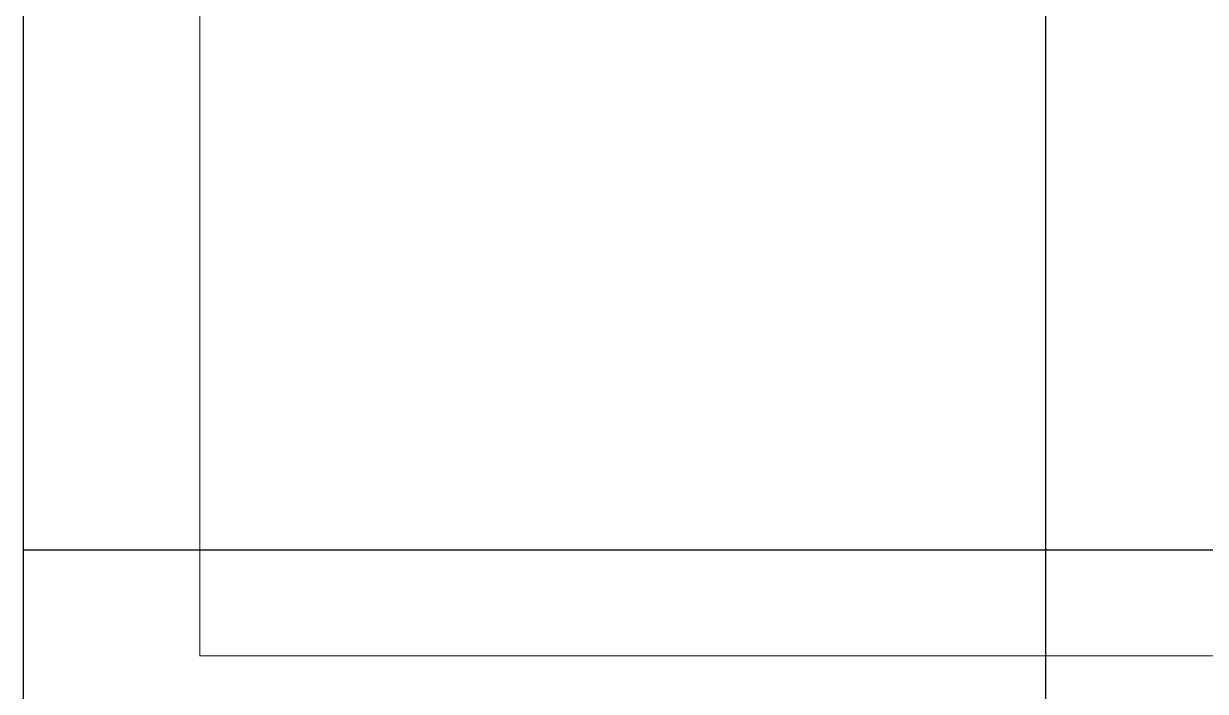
# Model space of a CAD drawing. Header units: inches. Extents: x -246178 to 57169, y -29325 to 19878.
# Drawn here: x 40997.1 to 41462.8, y -10255.8 to -9992.7 of the extents above; entities that cross this region are included whole.
import ezdxf

# ---------------------------------------------------------------- set-up
doc = ezdxf.new("R2010")
doc.units = ezdxf.units.IN
doc.header["$LTSCALE"] = 25
doc.header["$MEASUREMENT"] = 0
doc.linetypes.add('DASHDOT', pattern=[25.4, 12.7, -6.35, 0, -6.35])
doc.layers.get('0').update_dxf_attribs({"color": 8})
doc.layers.add('00-Ground Floor$0$False Ceiling', color=251, linetype='Continuous')
for name, color, linetype, lineweight in [('00-Ground Floor$0$LOADING', 253, 'Continuous', 5), ('00-Ground Floor$0$NEW Wall', 166, 'Continuous', 5), ('00-Ground Floor$0$Walls', 251, 'Continuous', 5), ('E-LITE-CLNG-CNDT', 6, 'DASHDOT', 35)]:
    doc.layers.add(name, color=color, linetype=linetype, lineweight=lineweight)

# ---------------------------------------------------------------- blocks, each defined once
blk = doc.blocks.new('*X73')
at = {"color": 0}
for p, q in [((13, 1), (13, 1)), ((13, 1), (13, 1)), ((13, 1), (13, 1)), ((13, 1), (13, 1)), ((13, 1), (13, 1)), ((13, 1), (13, 1)), ((13, 1), (13, 1)), ((13, 1), (13, 1)), ((13, 1), (13, 1)), ((13, 1), (13, 1)), ((13, 1), (13, 1)), ((13, 1), (13, 1)), ((13, 1), (13, 1)), ((13, 1), (13, 1)), ((13, 1), (13, 1)), ((13, 1), (14, 1)), ((13, 1), (14, 1)), ((13, 1), (14, 1)), ((13, 1), (13, 1)), ((13, 1), (13, 1)), ((13, 1), (13, 1)), ((13, 1), (13, 1)), ((13, 1), (13, 1)), ((13, 1), (13, 1)), ((13, 1), (13, 1)), ((13, 1), (13, 1)), ((13, 1), (13, 1)), ((13, 1), (13, 1)), ((13, 1), (13, 1)), ((13, 1), (13, 1)), ((13, 1), (13, 1)), ((13, 1), (13, 1)), ((13, 1), (13, 1)), ((13, 1), (13, 1)), ((13, 1), (13, 1)), ((13, 1), (13, 1)), ((13, 1), (13, 1)), ((13, 1), (13, 1)), ((13, 1), (13, 1)), ((13, 1), (13, 1)), ((13, 1), (13, 1)), ((13, 1), (13, 1)), ((13, 1), (13, 1)), ((13, 1), (13, 1)), ((13, 1), (13, 1)), ((13, 1), (13, 1)), ((13, 1), (13, 1)), ((13, 1), (13, 1)), ((13, 1), (13, 1)), ((13, 1), (13, 1)), ((13, 1), (13, 1)), ((13, 1), (13, 1)), ((13, 1), (13, 1)), ((13, 1), (13, 1)), ((13, 1), (13, 1)), ((13, 1), (13, 1)), ((13, 1), (13, 1)), ((13, 1), (13, 1)), ((13, 1), (13, 1)), ((13, 1), (13, 1)), ((13, 1), (13, 1)), ((13, 1), (13, 1)), ((13, 1), (13, 1)), ((13, 1), (13, 1)), ((13, 1), (13, 1)), ((13, 1), (13, 1)), ((13, 1), (13, 1)), ((13, 1), (13, 1)), ((13, 1), (13, 1)), ((13, 1), (13, 1)), ((13, 1), (13, 1)), ((13, 1), (13, 1)), ((13, 1), (13, 1)), ((13, 1), (13, 1)), ((13, 1), (13, 1)), ((13, 1), (13, 1)), ((13, 1), (13, 1)), ((13, 1), (13, 1)), ((13, 1), (13, 1)), ((13, 1), (13, 1)), ((13, 1), (13, 1)), ((13, 1), (13, 1)), ((13, 1), (13, 1)), ((13, 1), (13, 1)), ((13, 1), (13, 1)), ((13, 1), (13, 1)), ((13, 1), (13, 1)), ((13, 1), (13, 1)), ((13, 1), (13, 1)), ((13, 1), (13, 1)), ((13, 1), (13, 1)), ((13, 1), (13, 1)), ((13, 1), (13, 1)), ((13, 1), (13, 1)), ((13, 1), (13, 1)), ((13, 1), (13, 1)), ((13, 1), (13, 1)), ((13, 1), (13, 1)), ((13, 1), (13, 1)), ((13, 1), (13, 1)), ((13, 1), (13, 1)), ((13, 1), (13, 1)), ((13, 1), (13, 1)), ((13, 1), (13, 1)), ((13, 1), (13, 1)), ((13, 1), (13, 1)), ((13, 1), (13, 1)), ((13, 1), (13, 1)), ((13, 1), (13, 1)), ((13, 1), (13, 1)), ((13, 1), (13, 1)), ((13, 1), (13, 1)), ((13, 1), (13, 1)), ((13, 1), (13, 1)), ((13, 1), (13, 1)), ((13, 1), (13, 1)), ((13, 1), (13, 1)), ((13, 1), (13, 1)), ((13, 1), (13, 1)), ((13, 1), (13, 1)), ((13, 1), (13, 1)), ((13, 1), (13, 1)), ((13, 1), (13, 1)), ((13, 1), (14, 1)), ((13, 0), (13, 0)), ((13, 0), (13, 0)), ((13, 0), (13, 0)), ((13, 0), (13, 0)), ((13, 0), (13, 0)), ((13, 0), (13, 0)), ((13, 0), (13, 0)), ((13, 0), (13, 0)), ((13, 0), (13, 0)), ((13, 0), (13, 0)), ((13, 0), (13, 0)), ((13, 0), (13, 0)), ((13, 0), (13, 0)), ((13, 0), (13, 0)), ((13, 0), (13, 0)), ((13, 0), (13, 0)), ((13, 0), (13, 0)), ((13, 0), (13, 0)), ((13, 0), (13, 0)), ((13, 0), (13, 0)), ((13, 0), (13, 0)), ((13, 0), (13, 0)), ((13, 0), (13, 0)), ((13, 0), (13, 0)), ((13, 0), (13, 0)), ((13, 0), (13, 0)), ((13, 0), (13, 0)), ((13, 0), (13, 0)), ((13, 0), (13, 0)), ((13, 0), (13, 0)), ((13, 0), (13, 0)), ((13, 0), (13, 0)), ((13, 0), (13, 0)), ((13, 0), (13, 0)), ((13, 0), (13, 0)), ((13, 0), (13, 0)), ((13, 0), (13, 0)), ((13, 0), (13, 0)), ((13, 0), (13, 0)), ((13, 0), (13, 0)), ((13, 0), (13, 0)), ((13, 0), (13, 0)), ((13, 0), (13, 0)), ((13, 0), (13, 0)), ((13, 0), (13, 0)), ((13, 0), (13, 0)), ((13, 0), (13, 0)), ((13, 0), (13, 0)), ((13, 0), (14, 0)), ((13, 0), (14, 0)), ((13, 0), (13, 0)), ((13, 0), (14, 0)), ((14, 1), (14, 1)), ((14, 1), (14, 1)), ((14, 1), (14, 1)), ((14, 1), (14, 1)), ((14, 1), (14, 1)), ((14, 1), (14, 1)), ((14, 1), (14, 1)), ((14, 1), (14, 1)), ((14, 1), (14, 1)), ((14, 1), (14, 1)), ((14, 1), (14, 1)), ((14, 1), (14, 1)), ((14, 1), (14, 1)), ((14, 1), (14, 1)), ((14, 1), (14, 1)), ((14, 1), (14, 1)), ((14, 1), (14, 1)), ((14, 1), (14, 1)), ((14, 1), (14, 1)), ((14, 1), (14, 1)), ((14, 1), (14, 1)), ((14, 1), (14, 1)), ((14, 1), (14, 1)), ((14, 1), (14, 1)), ((14, 1), (14, 1)), ((14, 1), (14, 1)), ((14, 1), (14, 1)), ((14, 1), (14, 1)), ((14, 1), (14, 1)), ((14, 1), (14, 1)), ((14, 1), (14, 1)), ((14, 1), (14, 1)), ((14, 1), (14, 1)), ((14, 1), (14, 1)), ((14, 1), (14, 1)), ((14, 1), (14, 1)), ((14, 1), (14, 1)), ((14, 1), (14, 1)), ((14, 1), (14, 1)), ((14, 1), (14, 1)), ((14, 1), (14, 1)), ((14, 1), (14, 1)), ((14, 1), (14, 1)), ((14, 1), (14, 1)), ((14, 1), (14, 1)), ((14, 1), (14, 1)), ((14, 1), (14, 1)), ((14, 1), (14, 1)), ((14, 1), (14, 1)), ((14, 1), (14, 1)), ((14, 1), (14, 1)), ((14, 1), (14, 1)), ((14, 1), (14, 1)), ((14, 1), (14, 1)), ((14, 1), (14, 1)), ((14, 1), (14, 1)), ((14, 1), (14, 1)), ((14, 1), (14, 1)), ((14, 1), (14, 1)), ((14, 1), (14, 1)), ((14, 1), (14, 1)), ((14, 1), (14, 1)), ((14, 1), (14, 1)), ((14, 1), (14, 1)), ((14, 1), (14, 1)), ((14, 1), (14, 1)), ((14, 1), (14, 1)), ((14, 1), (14, 1)), ((14, 1), (14, 1)), ((14, 1), (14, 1)), ((14, 1), (14, 1)), ((14, 1), (14, 1)), ((14, 1), (14, 1)), ((14, 1), (14, 1)), ((14, 1), (14, 1)), ((14, 1), (14, 1)), ((14, 1), (14, 1)), ((14, 1), (14, 1)), ((14, 1), (14, 1)), ((14, 1), (14, 1)), ((14, 1), (14, 1)), ((14, 1), (14, 1)), ((14, 1), (14, 1)), ((14, 1), (14, 1)), ((14, 1), (14, 1)), ((14, 1), (14, 1)), ((14, 1), (14, 1)), ((14, 1), (14, 1)), ((14, 1), (14, 1)), ((14, 1), (14, 1)), ((14, 1), (14, 1)), ((14, 1), (14, 1)), ((14, 1), (14, 1)), ((14, 1), (14, 1)), ((14, 0), (14, 0)), ((14, 0), (14, 0)), ((14, 0), (14, 0)), ((14, 0), (14, 0)), ((14, 0), (14, 0)), ((14, 0), (14, 0)), ((14, 0), (14, 0)), ((14, 0), (14, 0)), ((14, 0), (14, 0)), ((14, 0), (14, 0)), ((14, 0), (14, 0)), ((14, 0), (14, 0)), ((14, 0), (14, 0)), ((14, 0), (14, 0)), ((14, 0), (14, 0)), ((14, 0), (14, 0)), ((14, 0), (14, 0)), ((14, 0), (14, 0)), ((14, 0), (14, 0)), ((14, 0), (14, 0)), ((14, 0), (14, 0)), ((14, 0), (14, 0)), ((14, 0), (14, 0)), ((14, 0), (14, 0)), ((14, 0), (14, 0)), ((14, 0), (14, 0)), ((14, 0), (14, 0)), ((14, 0), (14, 0)), ((14, 0), (14, 0)), ((14, 0), (14, 0)), ((14, 0), (14, 0)), ((14, 0), (14, 0)), ((14, 0), (14, 0)), ((14, 0), (14, 0)), ((14, 0), (14, 0)), ((14, 0), (14, 0)), ((14, 0), (14, 0)), ((14, 0), (14, 0)), ((14, 0), (14, 0)), ((14, 0), (14, 0)), ((14, 0), (14, 0)), ((14, 0), (14, 0)), ((14, 0), (14, 0)), ((14, 0), (14, 0)), ((14, 0), (14, 0)), ((14, 0), (14, 0)), ((14, 0), (14, 0)), ((14, 0), (14, 0)), ((13, 0), (13, 0)), ((13, 0), (14, 0)), ((13, 0), (13, 0)), ((13, 0), (14, 0)), ((13, 0), (13, 0)), ((13, 0), (14, 0)), ((13, 0), (13, 0)), ((13, 0), (13, 0)), ((13, 0), (13, 0)), ((13, 0), (13, 0)), ((13, 0), (14, 0)), ((13, 0), (13, 0)), ((13, 0), (14, 0)), ((13, 0), (13, 0)), ((13, 0), (14, 0)), ((13, 0), (13, 0)), ((13, 0), (14, 0)), ((13, 0), (13, 0)), ((13, 0), (14, 0)), ((13, 0), (13, 0)), ((13, 0), (14, 0)), ((13, 0), (13, 0)), ((13, 0), (14, 0)), ((13, 0), (13, 0)), ((13, 0), (13, 0)), ((13, 0), (13, 0)), ((13, 0), (14, 0)), ((13, 0), (13, 0)), ((13, 0), (14, 0)), ((13, 0), (13, 0)), ((13, 0), (14, 0)), ((13, 0), (13, 0)), ((13, 0), (14, 0)), ((13, 0), (13, 0)), ((13, 0), (13, 0)), ((13, 0), (13, 0)), ((13, 0), (13, 0)), ((13, 0), (13, 0)), ((13, 0), (13, 0)), ((13, 0), (13, 0)), ((13, 0), (13, 0)), ((13, 0), (13, 0)), ((13, 0), (13, 0)), ((13, 0), (13, 0)), ((13, 0), (13, 0)), ((13, 0), (13, 0)), ((13, 0), (13, 0)), ((13, 0), (13, 0)), ((13, 0), (13, 0)), ((13, 0), (13, 0)), ((13, 0), (13, 0)), ((13, 0), (13, 0)), ((13, 0), (13, 0)), ((13, 0), (13, 0)), ((13, 0), (13, 0)), ((13, 0), (13, 0)), ((13, 0), (13, 0)), ((13, 0), (13, 0)), ((13, 0), (13, 0)), ((13, 0), (13, 0)), ((13, 0), (13, 0)), ((13, 0), (13, 0)), ((13, 0), (13, 0)), ((13, 0), (13, 0)), ((13, -1), (13, -1)), ((13, -1), (13, -1)), ((13, -1), (13, -1)), ((13, -1), (13, -1)), ((13, -1), (13, -1)), ((13, -1), (14, -1)), ((13, -1), (13, -1)), ((14, 0), (14, 0)), ((14, 0), (14, 0)), ((14, 0), (14, 0)), ((14, 0), (14, 0)), ((14, 0), (14, 0)), ((14, 0), (14, 0)), ((14, 0), (14, 0)), ((14, 0), (14, 0)), ((14, 0), (14, 0)), ((14, 0), (14, 0)), ((14, 0), (14, 0)), ((14, 0), (14, 0)), ((14, 0), (14, 0)), ((14, 0), (14, 0)), ((14, 0), (14, 0)), ((13, 0), (14, 0)), ((14, 0), (14, 0)), ((14, 0), (14, 0)), ((14, 0), (14, 0)), ((14, 0), (14, 0)), ((14, 0), (14, 0)), ((14, 0), (14, 0)), ((14, 0), (14, 0)), ((14, 0), (14, 0)), ((14, 0), (14, 0)), ((14, 0), (14, 0)), ((14, 0), (14, 0)), ((14, 0), (14, 0)), ((14, 0), (14, 0)), ((14, 0), (14, 0)), ((14, 0), (14, 0)), ((14, 0), (14, 0)), ((14, 0), (14, 0)), ((14, 0), (14, 0)), ((14, 0), (14, 0)), ((14, 0), (14, 0)), ((14, 0), (14, 0)), ((14, 0), (14, 0)), ((14, 0), (14, 0)), ((14, 0), (14, 0)), ((14, 0), (14, 0)), ((14, 0), (14, 0)), ((14, 0), (14, 0)), ((14, 0), (14, 0)), ((14, 0), (14, 0)), ((14, 0), (14, 0)), ((14, 0), (14, 0)), ((14, 0), (14, 0)), ((14, 0), (14, 0)), ((14, 0), (14, 0)), ((14, -1), (14, -1)), ((14, -1), (14, -1)), ((14, -1), (14, -1)), ((14, -1), (14, -1)), ((14, -1), (14, -1))]:
    blk.add_line(p, q, dxfattribs=at)
blk = doc.blocks.new('*X72')
at = {"color": 0}
for p, q in [((5, 3), (5, 3)), ((5, 3), (5, 3)), ((5, 3), (5, 3)), ((5, 3), (5, 3)), ((5, 3), (5, 3)), ((5, 3), (5, 3)), ((5, 3), (5, 3)), ((5, 3), (5, 3)), ((5, 3), (5, 3)), ((5, 3), (5, 3)), ((5, 3), (5, 3)), ((5, 3), (5, 3)), ((5, 3), (5, 3)), ((5, 3), (5, 3)), ((5, 3), (5, 3)), ((5, 3), (5, 3)), ((5, 3), (5, 3)), ((5, 3), (5, 3)), ((5, 3), (5, 3)), ((5, 3), (5, 3)), ((5, 3), (5, 3)), ((5, 3), (5, 3)), ((5, 3), (5, 3)), ((5, 3), (5, 3)), ((5, 3), (5, 3)), ((5, 3), (5, 3)), ((5, 3), (5, 3)), ((5, 3), (5, 3)), ((5, 3), (5, 3)), ((5, 3), (5, 3)), ((5, 3), (5, 3)), ((5, 3), (5, 3)), ((5, 3), (5, 3)), ((5, 3), (5, 3)), ((5, 3), (5, 3)), ((5, 3), (5, 3)), ((5, 3), (5, 3)), ((5, 3), (5, 3)), ((5, 3), (5, 3)), ((5, 3), (5, 3)), ((5, 3), (5, 3)), ((5, 3), (5, 3)), ((5, 3), (5, 3)), ((5, 3), (5, 3)), ((5, 3), (5, 3)), ((5, 3), (5, 3)), ((5, 3), (5, 3)), ((5, 3), (5, 3)), ((5, 3), (5, 3)), ((5, 3), (5, 3)), ((5, 3), (5, 3)), ((5, 3), (5, 3)), ((5, 3), (5, 3)), ((5, 3), (5, 3)), ((5, 3), (5, 3)), ((5, 3), (5, 3)), ((5, 3), (5, 3)), ((5, 3), (5, 3)), ((5, 3), (5, 3)), ((5, 3), (5, 3)), ((5, 3), (5, 3)), ((5, 3), (5, 3)), ((5, 3), (5, 3)), ((5, 3), (5, 3)), ((5, 3), (5, 3)), ((5, 3), (5, 3)), ((6, 3), (5, 3)), ((5, 3), (5, 3)), ((6, 3), (5, 3)), ((5, 3), (5, 3)), ((6, 3), (5, 3)), ((5, 3), (5, 3)), ((6, 3), (5, 3)), ((5, 3), (5, 3)), ((5, 3), (5, 3)), ((5, 3), (5, 3)), ((5, 3), (5, 3)), ((5, 3), (5, 3)), ((5, 3), (5, 3)), ((5, 3), (5, 3)), ((5, 3), (5, 3)), ((5, 3), (5, 3)), ((5, 3), (5, 3)), ((5, 3), (5, 3)), ((5, 3), (5, 3)), ((5, 3), (5, 3)), ((5, 3), (5, 3)), ((5, 3), (5, 3)), ((5, 3), (5, 3)), ((5, 3), (5, 3)), ((5, 3), (5, 3)), ((5, 3), (5, 3)), ((5, 3), (5, 3)), ((5, 3), (5, 3)), ((5, 3), (5, 3)), ((5, 3), (5, 3)), ((6, 3), (6, 3)), ((6, 3), (6, 3)), ((6, 3), (6, 3)), ((6, 3), (6, 3)), ((6, 3), (6, 3)), ((6, 3), (6, 3)), ((6, 3), (6, 3)), ((6, 3), (6, 3)), ((6, 3), (6, 3)), ((6, 3), (6, 3)), ((6, 3), (6, 3)), ((6, 3), (6, 3)), ((6, 3), (6, 3)), ((6, 3), (6, 3)), ((6, 3), (6, 3)), ((6, 3), (6, 3)), ((6, 3), (6, 3)), ((6, 3), (6, 3)), ((6, 3), (6, 3)), ((6, 3), (6, 3)), ((6, 3), (6, 3)), ((6, 3), (6, 3)), ((6, 3), (6, 3)), ((6, 3), (6, 3)), ((6, 3), (6, 3)), ((6, 3), (6, 3)), ((6, 3), (6, 3)), ((6, 3), (6, 3)), ((6, 3), (6, 3)), ((6, 3), (6, 3)), ((6, 3), (6, 3)), ((6, 3), (6, 3)), ((6, 3), (6, 3)), ((6, 3), (6, 3)), ((6, 3), (6, 3)), ((6, 3), (6, 3)), ((6, 3), (6, 3)), ((6, 3), (6, 3)), ((6, 3), (6, 3)), ((6, 3), (6, 3)), ((6, 3), (6, 3)), ((6, 3), (6, 3)), ((6, 3), (6, 3)), ((6, 3), (6, 3)), ((6, 3), (6, 3)), ((6, 3), (6, 3)), ((6, 3), (6, 3)), ((6, 3), (6, 3)), ((6, 3), (6, 3)), ((6, 3), (6, 3)), ((6, 3), (6, 3)), ((6, 3), (6, 3)), ((6, 3), (6, 3)), ((6, 3), (6, 3)), ((6, 3), (6, 3)), ((6, 3), (6, 3)), ((6, 3), (6, 3)), ((6, 3), (6, 3)), ((6, 3), (6, 3)), ((6, 3), (6, 3)), ((6, 3), (6, 3)), ((6, 3), (6, 3)), ((6, 3), (6, 3)), ((6, 3), (6, 3)), ((6, 3), (6, 3)), ((6, 3), (6, 3)), ((6, 3), (6, 3)), ((6, 3), (6, 3)), ((6, 3), (6, 3)), ((6, 3), (6, 3)), ((6, 3), (6, 3)), ((6, 3), (6, 3)), ((6, 3), (6, 3)), ((6, 3), (6, 3)), ((6, 3), (6, 3)), ((6, 3), (6, 3)), ((6, 3), (6, 3)), ((6, 3), (6, 3)), ((6, 3), (6, 3)), ((6, 3), (6, 3)), ((6, 3), (6, 3)), ((6, 3), (6, 3)), ((6, 3), (6, 3)), ((6, 3), (6, 3)), ((6, 3), (6, 3)), ((6, 3), (6, 3)), ((6, 3), (6, 3)), ((6, 3), (6, 3)), ((6, 3), (6, 3)), ((6, 3), (6, 3)), ((6, 3), (6, 3)), ((6, 3), (6, 3)), ((6, 3), (6, 3)), ((6, 3), (6, 3)), ((6, 3), (6, 3)), ((6, 3), (6, 3)), ((6, 3), (6, 3)), ((6, 3), (6, 3)), ((6, 3), (6, 3)), ((6, 3), (6, 3)), ((6, 3), (6, 3)), ((6, 3), (6, 3)), ((6, 3), (6, 3)), ((6, 3), (6, 3)), ((6, 3), (6, 3)), ((6, 3), (6, 3)), ((6, 3), (6, 3)), ((6, 3), (6, 3)), ((6, 3), (6, 3)), ((6, 3), (6, 3)), ((6, 3), (6, 3)), ((6, 3), (6, 3)), ((6, 3), (6, 3)), ((6, 3), (6, 3)), ((6, 3), (6, 3)), ((6, 3), (6, 3)), ((6, 3), (6, 3)), ((6, 3), (6, 3)), ((6, 3), (6, 3)), ((6, 3), (6, 3)), ((6, 3), (6, 3)), ((6, 3), (6, 3)), ((6, 3), (6, 3)), ((6, 3), (6, 3)), ((6, 3), (6, 3)), ((6, 3), (6, 3)), ((6, 3), (6, 3)), ((6, 3), (6, 3)), ((6, 3), (6, 3)), ((6, 3), (6, 3)), ((6, 3), (6, 3)), ((6, 3), (6, 3)), ((6, 3), (6, 3)), ((6, 3), (6, 3)), ((6, 3), (6, 3)), ((6, 3), (6, 3)), ((6, 3), (6, 3)), ((6, 3), (6, 3)), ((6, 3), (6, 3)), ((6, 3), (6, 3)), ((6, 3), (6, 3)), ((6, 3), (6, 3)), ((6, 3), (6, 3)), ((6, 3), (6, 3)), ((6, 3), (6, 3)), ((6, 3), (6, 3)), ((6, 3), (6, 3)), ((6, 3), (6, 3)), ((6, 3), (6, 3)), ((6, 3), (6, 3)), ((6, 3), (6, 3)), ((6, 3), (6, 3)), ((6, 3), (6, 3)), ((6, 3), (6, 3)), ((6, 3), (6, 3)), ((6, 3), (6, 3)), ((6, 3), (6, 3)), ((6, 3), (6, 3)), ((6, 3), (6, 3)), ((6, 3), (6, 3)), ((6, 3), (6, 3)), ((6, 3), (6, 3)), ((6, 3), (6, 3)), ((6, 3), (6, 3)), ((6, 3), (6, 3)), ((6, 3), (6, 3)), ((6, 3), (6, 3)), ((6, 3), (6, 3)), ((6, 3), (6, 3)), ((6, 3), (6, 3)), ((6, 3), (6, 3)), ((6, 3), (6, 3)), ((6, 3), (6, 3)), ((6, 3), (6, 3)), ((6, 3), (6, 3)), ((6, 3), (6, 3)), ((6, 3), (6, 3)), ((6, 3), (6, 3)), ((6, 3), (6, 3)), ((6, 3), (6, 3)), ((6, 3), (6, 3)), ((6, 3), (6, 3)), ((6, 3), (6, 3)), ((6, 3), (6, 3)), ((6, 3), (6, 3)), ((6, 3), (6, 3)), ((6, 3), (6, 3)), ((6, 3), (6, 3)), ((6, 3), (6, 3)), ((6, 3), (6, 3)), ((6, 3), (6, 3)), ((6, 3), (6, 3)), ((6, 3), (6, 3)), ((6, 3), (6, 3)), ((6, 3), (6, 3)), ((6, 3), (6, 3)), ((6, 3), (6, 3)), ((6, 3), (6, 3)), ((6, 3), (6, 3)), ((6, 3), (6, 3)), ((6, 3), (6, 3)), ((6, 3), (6, 3)), ((6, 3), (6, 3)), ((6, 3), (6, 3)), ((6, 3), (5, 3)), ((6, 3), (5, 3)), ((6, 3), (5, 3)), ((6, 3), (5, 3)), ((6, 3), (5, 3)), ((6, 3), (6, 3)), ((6, 3), (6, 3)), ((6, 3), (6, 3)), ((6, 3), (6, 3)), ((6, 3), (6, 3)), ((6, 3), (6, 3)), ((6, 3), (6, 3)), ((6, 3), (6, 3)), ((6, 3), (6, 3)), ((6, 3), (6, 3)), ((6, 3), (6, 3)), ((6, 3), (6, 3)), ((6, 3), (6, 3)), ((6, 3), (6, 3)), ((6, 3), (6, 3)), ((6, 3), (6, 3)), ((6, 3), (6, 3)), ((6, 3), (6, 3)), ((6, 3), (6, 3)), ((6, 3), (6, 3)), ((6, 3), (6, 3)), ((6, 3), (6, 3)), ((6, 3), (6, 3)), ((6, 3), (6, 3)), ((6, 3), (6, 3)), ((6, 3), (6, 3)), ((6, 3), (6, 3)), ((6, 3), (6, 3)), ((6, 3), (6, 3)), ((6, 3), (6, 3)), ((6, 3), (6, 3)), ((6, 3), (6, 3)), ((6, 3), (6, 3)), ((6, 3), (6, 3)), ((6, 3), (6, 3)), ((6, 3), (6, 3)), ((6, 3), (6, 3)), ((6, 3), (6, 3)), ((6, 3), (6, 3)), ((6, 3), (6, 3)), ((6, 3), (6, 3)), ((6, 3), (6, 3)), ((6, 3), (6, 3)), ((6, 3), (6, 3)), ((6, 3), (6, 3)), ((6, 3), (6, 3)), ((6, 3), (6, 3)), ((6, 3), (6, 3)), ((6, 3), (6, 3)), ((6, 3), (6, 3)), ((6, 3), (6, 3)), ((6, 3), (6, 3)), ((6, 3), (6, 3)), ((6, 3), (6, 3)), ((6, 3), (6, 3)), ((6, 3), (6, 3)), ((6, 3), (6, 3)), ((6, 3), (6, 3)), ((6, 3), (6, 3)), ((6, 3), (6, 3)), ((6, 3), (6, 3)), ((6, 3), (6, 3)), ((6, 3), (6, 3)), ((6, 3), (6, 3)), ((6, 3), (6, 3)), ((6, 3), (6, 3)), ((6, 3), (6, 3)), ((6, 3), (6, 3)), ((6, 3), (6, 3)), ((6, 3), (6, 3)), ((6, 3), (6, 3)), ((6, 3), (6, 3)), ((6, 3), (6, 3)), ((6, 3), (6, 3)), ((6, 3), (6, 3)), ((6, 3), (6, 3)), ((6, 3), (6, 3)), ((6, 3), (6, 3)), ((6, 3), (6, 3)), ((6, 3), (6, 3)), ((6, 3), (6, 3)), ((6, 3), (6, 3)), ((6, 3), (6, 3)), ((6, 3), (6, 3)), ((6, 3), (6, 3)), ((6, 3), (6, 3)), ((6, 3), (6, 3)), ((6, 3), (6, 3)), ((6, 3), (6, 3)), ((6, 3), (6, 3)), ((6, 3), (6, 3)), ((6, 3), (6, 3)), ((6, 3), (6, 3)), ((6, 3), (6, 3)), ((6, 3), (6, 3)), ((6, 3), (6, 3)), ((6, 3), (6, 3)), ((6, 3), (6, 3)), ((6, 3), (6, 3)), ((6, 3), (6, 3)), ((6, 3), (6, 3)), ((6, 3), (6, 3)), ((6, 3), (6, 3)), ((6, 3), (6, 3)), ((6, 3), (6, 3)), ((6, 3), (6, 3)), ((6, 3), (6, 3)), ((6, 3), (6, 3)), ((6, 3), (6, 3)), ((6, 3), (6, 3)), ((6, 3), (6, 3)), ((6, 3), (6, 3)), ((6, 3), (6, 3)), ((6, 3), (6, 3)), ((6, 3), (6, 3)), ((6, 3), (6, 3)), ((6, 3), (6, 3)), ((6, 3), (6, 3)), ((6, 3), (6, 3)), ((6, 3), (6, 3)), ((6, 3), (6, 3)), ((6, 3), (6, 3)), ((6, 3), (6, 3)), ((6, 3), (6, 3)), ((6, 3), (6, 3)), ((6, 3), (6, 3)), ((6, 3), (6, 3)), ((6, 3), (6, 3)), ((6, 3), (6, 3)), ((6, 3), (6, 3)), ((6, 3), (6, 3)), ((6, 3), (6, 3)), ((6, 3), (6, 3)), ((6, 3), (6, 3)), ((6, 3), (6, 3)), ((6, 3), (6, 3)), ((6, 3), (6, 3)), ((6, 3), (6, 3)), ((6, 3), (6, 3)), ((6, 3), (6, 3)), ((6, 3), (6, 3)), ((6, 3), (6, 3)), ((6, 3), (6, 3)), ((6, 3), (6, 3)), ((6, 3), (6, 3)), ((6, 3), (6, 3)), ((6, 3), (6, 3)), ((6, 3), (6, 3)), ((6, 3), (6, 3)), ((6, 3), (6, 3)), ((6, 3), (6, 3)), ((6, 3), (6, 3)), ((6, 3), (6, 3)), ((6, 3), (6, 3)), ((6, 3), (6, 3)), ((6, 3), (6, 3)), ((6, 3), (6, 3)), ((6, 3), (6, 3)), ((6, 3), (6, 3)), ((6, 3), (6, 3)), ((6, 3), (6, 3)), ((6, 3), (6, 3)), ((6, 3), (6, 3)), ((6, 3), (6, 3)), ((6, 3), (6, 3)), ((6, 3), (6, 3)), ((6, 3), (6, 3)), ((6, 3), (6, 3)), ((6, 3), (6, 3)), ((6, 3), (6, 3)), ((6, 3), (6, 3)), ((6, 3), (6, 3)), ((6, 3), (6, 3)), ((6, 3), (6, 3)), ((6, 3), (6, 3)), ((6, 3), (6, 3)), ((6, 3), (6, 3)), ((6, 3), (6, 3)), ((6, 3), (6, 3)), ((6, 3), (6, 3)), ((6, 3), (6, 3)), ((6, 3), (6, 3)), ((6, 3), (6, 3)), ((6, 3), (6, 3)), ((6, 3), (6, 3)), ((6, 3), (6, 3)), ((6, 3), (6, 3)), ((6, 3), (6, 3)), ((6, 3), (6, 3)), ((6, 3), (6, 3)), ((6, 3), (6, 3)), ((6, 3), (6, 3)), ((6, 3), (6, 3)), ((6, 3), (6, 3)), ((6, 3), (6, 3)), ((6, 3), (6, 3)), ((6, 3), (6, 3)), ((6, 3), (6, 3)), ((6, 3), (6, 3)), ((6, 3), (6, 3)), ((6, 3), (6, 3)), ((6, 3), (6, 3)), ((6, 3), (6, 3)), ((6, 3), (6, 3)), ((6, 3), (6, 3)), ((6, 3), (6, 3)), ((6, 3), (6, 3)), ((6, 3), (6, 3)), ((6, 3), (6, 3)), ((6, 3), (6, 3)), ((6, 3), (6, 3)), ((6, 3), (6, 3)), ((6, 3), (6, 3)), ((6, 3), (6, 3)), ((6, 3), (6, 3)), ((6, 3), (6, 3)), ((6, 3), (6, 3)), ((6, 3), (6, 3)), ((6, 3), (6, 3)), ((6, 3), (6, 3)), ((6, 3), (6, 3)), ((6, 3), (6, 3)), ((6, 3), (6, 3)), ((6, 3), (6, 3)), ((6, 3), (6, 3)), ((6, 3), (6, 3)), ((6, 3), (6, 3)), ((6, 3), (6, 3)), ((6, 3), (6, 3)), ((6, 3), (6, 3)), ((6, 3), (6, 3)), ((6, 3), (6, 3)), ((6, 3), (6, 3)), ((6, 3), (6, 3)), ((6, 3), (6, 3)), ((6, 3), (6, 3)), ((6, 3), (6, 3)), ((6, 3), (6, 3)), ((6, 3), (6, 3)), ((6, 3), (6, 3)), ((6, 3), (6, 3)), ((6, 3), (6, 3)), ((6, 3), (6, 3)), ((6, 3), (6, 3)), ((6, 3), (6, 3)), ((6, 3), (6, 3)), ((6, 3), (6, 3)), ((6, 3), (6, 3)), ((6, 3), (6, 3)), ((6, 3), (6, 3)), ((6, 3), (6, 3)), ((6, 3), (6, 3)), ((6, 3), (6, 3)), ((6, 3), (6, 3)), ((6, 3), (6, 3)), ((6, 3), (6, 3)), ((6, 3), (6, 3)), ((6, 3), (6, 3)), ((6, 3), (6, 3)), ((6, 3), (6, 3)), ((6, 3), (6, 3)), ((6, 3), (6, 3)), ((6, 3), (6, 3)), ((6, 3), (6, 3)), ((6, 3), (6, 3)), ((6, 3), (6, 3)), ((6, 3), (6, 3)), ((6, 3), (6, 3)), ((6, 3), (6, 3)), ((6, 3), (6, 3)), ((6, 3), (6, 3)), ((6, 3), (6, 3)), ((6, 3), (6, 3)), ((6, 3), (6, 3)), ((6, 3), (6, 3)), ((6, 3), (6, 3)), ((6, 3), (6, 3)), ((6, 3), (6, 3)), ((6, 3), (6, 3)), ((6, 3), (6, 3)), ((6, 3), (6, 3)), ((6, 3), (6, 3)), ((6, 3), (6, 3)), ((6, 3), (6, 3)), ((6, 3), (6, 3)), ((6, 3), (6, 3)), ((6, 3), (6, 3)), ((6, 3), (6, 3)), ((6, 3), (6, 3)), ((6, 3), (6, 3)), ((6, 3), (6, 3)), ((6, 3), (6, 3)), ((6, 3), (6, 3)), ((6, 3), (6, 3)), ((6, 3), (6, 3)), ((6, 3), (6, 3)), ((6, 3), (6, 3)), ((6, 3), (6, 3)), ((6, 3), (6, 3)), ((6, 3), (6, 3)), ((6, 3), (6, 3)), ((6, 3), (6, 3)), ((6, 3), (6, 3)), ((6, 3), (6, 3)), ((6, 3), (6, 3)), ((6, 3), (6, 3)), ((6, 3), (6, 3)), ((6, 3), (6, 3)), ((6, 3), (6, 3)), ((6, 3), (6, 3)), ((6, 3), (6, 3)), ((6, 3), (6, 3)), ((6, 3), (6, 3)), ((6, 3), (6, 3)), ((6, 3), (6, 3)), ((6, 3), (6, 3)), ((6, 3), (6, 3))]:
    blk.add_line(p, q, dxfattribs=at)
blk = doc.blocks.new('00-Ground Floor$0$GF21043-P')
at = {"color": 0}
for p, q in [((0.8, 0.75), (-0.8, 0.75)), ((0.8, 0), (0.8, 0.75))]:
    blk.add_line(p, q, dxfattribs=at)
for points in [[(0.8, 0.75), (0.8, 0.75), (0.8, 0.75), (0.8, 0.75), (0.8, 0.75), (0.8, 0.75), (0.8, 0.75), (0.8, 0.75), (0.8, 0.75), (0.8, 0.75), (0.8, 0.75), (0.8, 0.75), (0.8, 0.75), (0.8, 0.75), (0.8, 0.75), (0.8, 0.75), (0.8, 0.75), (0.8, 0.75), (0.8, 0.75), (0.8, 0.75), (0.8, 0.75), (0.8, 0.75), (0.8, 0.75), (0.8, 0.75), (0.8, 0.75), (0.8, 0.75), (0.8, 0.75), (0.8, 0.75), (0.8, 0.75), (0.8, 0.75), (0.8, 0.75), (0.8, 0.75), (0.8, 0.75), (0.8, 0.75), (0.8, 0.75), (0.8, 0.75), (0.8, 0.75), (0.8, 0.75), (0.8, 0.75), (0.8, 0.75), (0.8, 0.75), (0.8, 0.75), (0.8, 0.75), (0.8, 0.75), (0.8, 0.75), (0.8, 0.75), (0.8, 0.75), (0.8, 0.75), (0.8, 0.75), (0.8, 0.75), (0.8, 0.75), (0.8, 0.75), (0.8, 0.75), (0.8, 0.75), (0.8, 0.75), (0.8, 0.75), (0.8, 0.75), (0.8, 0.75), (0.8, 0.75), (0.8, 0.75), (0.8, 0.75), (0.8, 0.75), (0.8, 0.75), (0.8, 0.75), (0.8, 0.75), (0.8, 0.75), (0.8, 0.75), (0.8, 0.75), (0.8, 0.75), (0.8, 0.75), (0.8, 0.75), (0.8, 0.75), (0.8, 0.75), (0.8, 0.75), (0.8, 0.75), (0.8, 0.75), (0.8, 0.75), (0.8, 0.75), (0.8, 0.75), (0.8, 0.75), (0.8, 0.75), (0.8, 0.75), (0.8, 0.75), (0.8, 0.75), (0.8, 0.75), (0.8, 0.75), (0.8, 0.75), (0.8, 0.75), (0.8, 0.75), (0.8, 0.75), (0.8, 0.75), (0.8, 0.75), (0.8, 0.75), (0.8, 0.75), (0.8, 0.75), (0.8, 0.75), (0.8, 0.75), (0.8, 0.75), (0.8, 0.75), (0.8, 0.75), (0.8, 0.75), (0.8, 0.75), (0.8, 0.75), (0.8, 0.75), (0.8, 0.75), (0.8, 0.75), (0.8, 0.75), (0.8, 0.75), (0.8, 0.75), (0.8, 0.75), (0.8, 0.75), (0.8, 0.75), (0.8, 0.75), (0.8, 0.75), (0.8, 0.75), (0.8, 0.75), (0.8, 0.75), (0.8, 0.75), (0.8, 0.75), (0.8, 0.75), (0.8, 0.75), (0.8, 0.75), (0.8, 0.75), (0.8, 0.75), (0.8, 0.75), (0.8, 0.75), (0.8, 0.75), (0.8, 0.75), (0.8, 0.75), (0.8, 0.75), (0.8, 0.75), (0.8, 0.75), (0.8, 0.75), (0.8, 0.75), (0.8, 0.75), (0.8, 0.75), (0.8, 0.75), (0.8, 0.75), (0.8, 0.75), (0.8, 0.75), (0.8, 0.75), (0.8, 0.75), (0.8, 0.75), (0.8, 0.75), (0.8, 0.75), (0.8, 0.75), (0.8, 0.75), (0.8, 0.75), (0.8, 0.75), (0.8, 0.75), (0.8, 0.75), (0.8, 0.75), (0.8, 0.75), (0.8, 0.75), (0.8, 0.75), (0.8, 0.75), (0.8, 0.75), (0.8, 0.75), (0.8, 0.75), (0.8, 0.75), (0.8, 0.75), (0.8, 0.75), (0.8, 0.75), (0.8, 0.75), (0.8, 0.75), (0.8, 0.75), (0.8, 0.75), (0.8, 0.75), (0.8, 0.75), (0.8, 0.75), (0.8, 0.75), (0.8, 0.75), (0.8, 0.75), (0.8, 0.75), (0.8, 0.75), (0.8, 0.75), (0.8, 0.75), (0.8, 0.75), (0.8, 0.75), (0.8, 0.75), (0.8, 0.75), (0.8, 0.75), (0.8, 0.75), (0.8, 0.75), (0.8, 0.75), (0.8, 0.75), (0.8, 0.75), (0.8, 0.75), (0.8, 0.75), (0.8, 0.75), (0.8, 0.75), (0.8, 0.75), (0.8, 0.75), (0.8, 0.75), (0.8, 0.75), (0.8, 0.75), (0.8, 0.75), (0.8, 0.75), (0.8, 0.75), (0.8, 0.75), (0.8, 0.75), (0.8, 0.75), (0.8, 0.75), (0.8, 0.75), (0.8, 0.75), (0.8, 0.75), (0.8, 0.75), (0.8, 0.75), (0.8, 0.75), (0.8, 0.75), (0.8, 0.75), (0.8, 0.75), (0.8, 0.75), (0.8, 0.75), (0.8, 0.75), (0.8, 0.75), (0.8, 0.75), (0.8, 0.75), (0.8, 0.75), (0.8, 0.75), (0.8, 0.75), (0.8, 0.75), (0.8, 0.75), (0.8, 0.75), (0.8, 0.75), (0.8, 0.75), (0.8, 0.75), (0.8, 0.75), (0.8, 0.75), (0.8, 0.75), (0.8, 0.75), (0.8, 0.75), (0.8, 0.75), (0.8, 0.75), (0.8, 0.75), (0.8, 0.75), (0.8, 0.75), (0.8, 0.75), (0.8, 0.75), (0.8, 0.75), (0.8, 0.75), (0.8, 0.75), (0.8, 0.75), (0.8, 0.75), (0.8, 0.75), (0.8, 0.75), (0.8, 0.75), (0.8, 0.75), (0.8, 0.75), (0.8, 0.75), (0.8, 0.75), (0.8, 0.75), (0.8, 0.75), (0.8, 0.75), (0.8, 0.75), (0.8, 0.75), (0.8, 0.75), (0.8, 0.75), (0.8, 0.75), (0.8, 0.75), (0.8, 0.75), (0.8, 0.75), (0.8, 0.75), (0.8, 0.75), (0.8, 0.75), (0.8, 0.75), (0.8, 0.75), (0.8, 0.75), (0.8, 0.75), (0.8, 0.75), (0.8, 0.75), (0.8, 0.75), (0.8, 0.75), (0.8, 0.75), (0.8, 0.75), (0.8, 0.75), (0.8, 0.75)], [(0.8, 0.75), (0.8, 0.75), (0.8, 0.75), (0.8, 0.75), (0.8, 0.75), (0.8, 0.75), (0.8, 0.75), (0.8, 0.75), (0.8, 0.75), (0.8, 0.75), (0.8, 0.75), (0.8, 0.75), (0.8, 0.75), (0.8, 0.75), (0.8, 0.75), (0.8, 0.75), (0.8, 0.75), (0.8, 0.75), (0.8, 0.75), (0.8, 0.75), (0.8, 0.75), (0.8, 0.75), (0.8, 0.75), (0.8, 0.75), (0.8, 0.75), (0.8, 0.75), (0.8, 0.75), (0.8, 0.75), (0.8, 0.75), (0.8, 0.75), (0.8, 0.75), (0.8, 0.75), (0.8, 0.75), (0.8, 0.75), (0.8, 0.75), (0.8, 0.75), (0.8, 0.75), (0.8, 0.75), (0.8, 0.75), (0.8, 0.75), (0.8, 0.75), (0.8, 0.75), (0.8, 0.75), (0.8, 0.75), (0.8, 0.75), (0.8, 0.75), (0.8, 0.75), (0.8, 0.75), (0.8, 0.75), (0.8, 0.75), (0.8, 0.75), (0.8, 0.75), (0.8, 0.75), (0.8, 0.75), (0.8, 0.75), (0.8, 0.75), (0.8, 0.75), (0.8, 0.75), (0.8, 0.75), (0.8, 0.75), (0.8, 0.75), (0.8, 0.75), (0.8, 0.75), (0.8, 0.75), (0.8, 0.75), (0.8, 0.75), (0.8, 0.75), (0.8, 0.75), (0.8, 0.75), (0.8, 0.75), (0.8, 0.75), (0.8, 0.75), (0.8, 0.75), (0.8, 0.75), (0.8, 0.75), (0.8, 0.75), (0.8, 0.75), (0.8, 0.75), (0.8, 0.75), (0.8, 0.75), (0.8, 0.75), (0.8, 0.75), (0.8, 0.75), (0.8, 0.75), (0.8, 0.75), (0.8, 0.75), (0.8, 0.75), (0.8, 0.75), (0.8, 0.75), (0.8, 0.75), (0.8, 0.75), (0.8, 0.75), (0.8, 0.75), (0.8, 0.75), (0.8, 0.75), (0.8, 0.75), (0.8, 0.75), (0.8, 0.75), (0.8, 0.75), (0.8, 0.75), (0.8, 0.75), (0.8, 0.75), (0.8, 0.75), (0.8, 0.75), (0.8, 0.75), (0.8, 0.75), (0.8, 0.75), (0.8, 0.75), (0.8, 0.75), (0.8, 0.75), (0.8, 0.75), (0.8, 0.75), (0.8, 0.75), (0.8, 0.75), (0.8, 0.75), (0.8, 0.75), (0.8, 0.75), (0.8, 0.75), (0.8, 0.75), (0.8, 0.75), (0.8, 0.75), (0.8, 0.75), (0.8, 0.75), (0.8, 0.75), (0.8, 0.75), (0.8, 0.75), (0.8, 0.75), (0.8, 0.75), (0.8, 0.75), (0.8, 0.75), (0.8, 0.75), (0.8, 0.75), (0.8, 0.75), (0.8, 0.75), (0.8, 0.75), (0.8, 0.75), (0.8, 0.75), (0.8, 0.75), (0.8, 0.75), (0.8, 0.75), (0.8, 0.75), (0.8, 0.75), (0.8, 0.75), (0.8, 0.75), (0.8, 0.75), (0.8, 0.75), (0.8, 0.75), (0.8, 0.75), (0.8, 0.75), (0.8, 0.75), (0.8, 0.75), (0.8, 0.75), (0.8, 0.75), (0.8, 0.75), (0.8, 0.75), (0.8, 0.75), (0.8, 0.75), (0.8, 0.75), (0.8, 0.75), (0.8, 0.75), (0.8, 0.75), (0.8, 0.75), (0.8, 0.75), (0.8, 0.75), (0.8, 0.75), (0.8, 0.75), (0.8, 0.75), (0.8, 0.75), (0.8, 0.75), (0.8, 0.75), (0.8, 0.75), (0.8, 0.75), (0.8, 0.75), (0.8, 0.75), (0.8, 0.75), (0.8, 0.75), (0.8, 0.75), (0.8, 0.75), (0.8, 0.75), (0.8, 0.75), (0.8, 0.75), (0.8, 0.75), (0.8, 0.75), (0.8, 0.75), (0.8, 0.75), (0.8, 0.75), (0.8, 0.75), (0.8, 0.75), (0.8, 0.75), (0.8, 0.75), (0.8, 0.75), (0.8, 0.75), (0.8, 0.75), (0.8, 0.75), (0.8, 0.75), (0.8, 0.75), (0.8, 0.75), (0.8, 0.75), (0.8, 0.75), (0.8, 0.75), (0.8, 0.75), (0.8, 0.75), (0.8, 0.75), (0.8, 0.75), (0.8, 0.75), (0.8, 0.75), (0.8, 0.75), (0.8, 0.75), (0.8, 0.75), (0.8, 0.75), (0.8, 0.75), (0.8, 0.75), (0.8, 0.75), (0.8, 0.75), (0.8, 0.75), (0.8, 0.75), (0.8, 0.75), (0.8, 0.75), (0.8, 0.75)], [(0.8, 0.75), (0.8, 0.75), (0.8, 0.75), (0.8, 0.75), (0.8, 0.75), (0.8, 0.75), (0.8, 0.75), (0.8, 0.75), (0.8, 0.75), (0.8, 0.75), (0.8, 0.75), (0.8, 0.75), (0.8, 0.75), (0.8, 0.75), (0.8, 0.75), (0.8, 0.75), (0.8, 0.75), (0.8, 0.75), (0.8, 0.75), (0.8, 0.75), (0.8, 0.75), (0.8, 0.75), (0.8, 0.75), (0.8, 0.75), (0.8, 0.75), (0.8, 0.75), (0.8, 0.75), (0.8, 0.75), (0.8, 0.75), (0.8, 0.75), (0.8, 0.75), (0.8, 0.75), (0.8, 0.75), (0.8, 0.75), (0.8, 0.75), (0.8, 0.75), (0.8, 0.75), (0.8, 0.75), (0.8, 0.75), (0.8, 0.75), (0.8, 0.75), (0.8, 0.75), (0.8, 0.75), (0.8, 0.75), (0.8, 0.75), (0.8, 0.75), (0.8, 0.75), (0.8, 0.75), (0.8, 0.75), (0.8, 0.75), (0.8, 0.75), (0.8, 0.75), (0.8, 0.75), (0.8, 0.75), (0.8, 0.75), (0.8, 0.75), (0.8, 0.75), (0.8, 0.75), (0.8, 0.75), (0.8, 0.75), (0.8, 0.75), (0.8, 0.75), (0.8, 0.75), (0.8, 0.75), (0.8, 0.75), (0.8, 0.75), (0.8, 0.75), (0.8, 0.75), (0.8, 0.75), (0.8, 0.75), (0.8, 0.75), (0.8, 0.75), (0.8, 0.75), (0.8, 0.75), (0.8, 0.75), (0.8, 0.75), (0.8, 0.75), (0.8, 0.75), (0.8, 0.75), (0.8, 0.75), (0.8, 0.75), (0.8, 0.75), (0.8, 0.75), (0.8, 0.75), (0.8, 0.75), (0.8, 0.75), (0.8, 0.75), (0.8, 0.75), (0.8, 0.75), (0.8, 0.75), (0.8, 0.75), (0.8, 0.75), (0.8, 0.75), (0.8, 0.75), (0.8, 0.75), (0.8, 0.75), (0.8, 0.75), (0.8, 0.75), (0.8, 0.75), (0.8, 0.75), (0.8, 0.75), (0.8, 0.75), (0.8, 0.75), (0.8, 0.75), (0.8, 0.75), (0.8, 0.75), (0.8, 0.75), (0.8, 0.75), (0.8, 0.75), (0.8, 0.75), (0.8, 0.75), (0.8, 0.75), (0.8, 0.75), (0.8, 0.75), (0.8, 0.75), (0.8, 0.75), (0.8, 0.75), (0.8, 0.75), (0.8, 0.75), (0.8, 0.75), (0.8, 0.75), (0.8, 0.75), (0.8, 0.75), (0.8, 0.75), (0.8, 0.75), (0.8, 0.75), (0.8, 0.75), (0.8, 0.75), (0.8, 0.75), (0.8, 0.75), (0.8, 0.75), (0.8, 0.75), (0.8, 0.75), (0.8, 0.75), (0.8, 0.75), (0.8, 0.75), (0.8, 0.75), (0.8, 0.75), (0.8, 0.75), (0.8, 0.75), (0.8, 0.75), (0.8, 0.75), (0.8, 0.75), (0.8, 0.75), (0.8, 0.75), (0.8, 0.75), (0.8, 0.75), (0.8, 0.75), (0.8, 0.75), (0.8, 0.75), (0.8, 0.75), (0.8, 0.75), (0.8, 0.75), (0.8, 0.75), (0.8, 0.75), (0.8, 0.75), (0.8, 0.75), (0.8, 0.75), (0.8, 0.75), (0.8, 0.75), (0.8, 0.75), (0.8, 0.75), (0.8, 0.75), (0.8, 0.75), (0.8, 0.75), (0.8, 0.75), (0.8, 0.75), (0.8, 0.75), (0.8, 0.75), (0.8, 0.75), (0.8, 0.75), (0.8, 0.75), (0.8, 0.75), (0.8, 0.75), (0.8, 0.75), (0.8, 0.75), (0.8, 0.75), (0.8, 0.75), (0.8, 0.75), (0.8, 0.75), (0.8, 0.75), (0.8, 0.75), (0.8, 0.75), (0.8, 0.75), (0.8, 0.75), (0.8, 0.75), (0.8, 0.75), (0.8, 0.75), (0.8, 0.75), (0.8, 0.75), (0.8, 0.75), (0.8, 0.75), (0.8, 0.75), (0.8, 0.75), (0.8, 0.75), (0.8, 0.75), (0.8, 0.75), (0.8, 0.75), (0.8, 0.75), (0.8, 0.75), (0.8, 0.75), (0.8, 0.75), (0.8, 0.75), (0.8, 0.75), (0.8, 0.75), (0.8, 0.75), (0.8, 0.75), (0.8, 0.75), (0.8, 0.75), (0.8, 0.75), (0.8, 0.75), (0.8, 0.75), (0.8, 0.75), (0.8, 0.75)]]:
    blk.add_lwpolyline(points, close=True, dxfattribs=at)
at = {"layer": '00-Ground Floor$0$NEW Wall', "color": 0, "linetype": 'Continuous'}
for points in [[(0.8, 0.75), (0.8, 0.75), (0.8, 0.75), (0.8, 0.75), (0.8, 0.75), (0.8, 0.75), (0.8, 0.75), (0.8, 0.75), (0.8, 0.75), (0.8, 0.75)], [(0.8, 0.75), (0.8, 0.75), (0.8, 0.75), (0.8, 0.75), (0.8, 0.75), (0.8, 0.75), (0.8, 0.75), (0.8, 0.75), (0.8, 0.75)], [(0.8, 0.75), (0.8, 0.75), (0.8, 0.75), (0.8, 0.75), (0.8, 0.75), (0.8, 0.75), (0.8, 0.75), (0.8, 0.75), (0.8, 0.75), (0.8, 0.75), (0.8, 0.75), (0.8, 0.75), (0.8, 0.75), (0.8, 0.75), (0.8, 0.75), (0.8, 0.75), (0.8, 0.75), (0.8, 0.75)], [(0.8, 0.75), (0.8, 0.75), (0.8, 0.75), (0.8, 0.75), (0.8, 0.75), (0.8, 0.75), (0.8, 0.75)], [(0.8, 0.75), (0.8, 0.75), (0.8, 0.75), (0.8, 0.75), (0.8, 0.75), (0.8, 0.75), (0.8, 0.75), (0.8, 0.75), (0.8, 0.75), (0.8, 0.75), (0.8, 0.75), (0.8, 0.75), (0.8, 0.75), (0.8, 0.75), (0.8, 0.75)], [(0.8, 0.75), (0.8, 0.75), (0.8, 0.75), (0.8, 0.75), (0.8, 0.75), (0.8, 0.75), (0.8, 0.75), (0.8, 0.75), (0.8, 0.75), (0.8, 0.75)], [(0.8, 0.75), (0.8, 0.75), (0.8, 0.75), (0.8, 0.75), (0.8, 0.75), (0.8, 0.75), (0.8, 0.75), (0.8, 0.75), (0.8, 0.75), (0.8, 0.75), (0.8, 0.75), (0.8, 0.75)], [(0.8, 0.75), (0.8, 0.75), (0.8, 0.75), (0.8, 0.75), (0.8, 0.75), (0.8, 0.75), (0.8, 0.75), (0.8, 0.75), (0.8, 0.75), (0.8, 0.75)], [(0.8, 0.75), (0.8, 0.75), (0.8, 0.75), (0.8, 0.75), (0.8, 0.75), (0.8, 0.75), (0.8, 0.75), (0.8, 0.75), (0.8, 0.75), (0.8, 0.75)], [(0.8, 0.75), (0.8, 0.75), (0.8, 0.75), (0.8, 0.75), (0.8, 0.75), (0.8, 0.75), (0.8, 0.75), (0.8, 0.75)], [(0.8, 0.75), (0.8, 0.75), (0.8, 0.75), (0.8, 0.75), (0.8, 0.75), (0.8, 0.75), (0.8, 0.75), (0.8, 0.75), (0.8, 0.75), (0.8, 0.75), (0.8, 0.75), (0.8, 0.75), (0.8, 0.75), (0.8, 0.75), (0.8, 0.75), (0.8, 0.75), (0.8, 0.75), (0.8, 0.75), (0.8, 0.75), (0.8, 0.75), (0.8, 0.75), (0.8, 0.75), (0.8, 0.75), (0.8, 0.75), (0.8, 0.75), (0.8, 0.75), (0.8, 0.75), (0.8, 0.75), (0.8, 0.75), (0.8, 0.75), (0.8, 0.75), (0.8, 0.75), (0.8, 0.75), (0.8, 0.75), (0.8, 0.75), (0.8, 0.75), (0.8, 0.75), (0.8, 0.75), (0.8, 0.75), (0.8, 0.75), (0.8, 0.75), (0.8, 0.75), (0.8, 0.75), (0.8, 0.75), (0.8, 0.75), (0.8, 0.75), (0.8, 0.75), (0.8, 0.75), (0.8, 0.75), (0.8, 0.75), (0.8, 0.75), (0.8, 0.75), (0.8, 0.75), (0.8, 0.75), (0.8, 0.75), (0.8, 0.75), (0.8, 0.75), (0.8, 0.75), (0.8, 0.75), (0.8, 0.75), (0.8, 0.75), (0.8, 0.75), (0.8, 0.75), (0.8, 0.75), (0.8, 0.75), (0.8, 0.75), (0.8, 0.75), (0.8, 0.75), (0.8, 0.75), (0.8, 0.75), (0.8, 0.75), (0.8, 0.75), (0.8, 0.75), (0.8, 0.75), (0.8, 0.75), (0.8, 0.75), (0.8, 0.75), (0.8, 0.75), (0.8, 0.75), (0.8, 0.75), (0.8, 0.75), (0.8, 0.75), (0.8, 0.75), (0.8, 0.75), (0.8, 0.75), (0.8, 0.75), (0.8, 0.75), (0.8, 0.75), (0.8, 0.75), (0.8, 0.75), (0.8, 0.75), (0.8, 0.75), (0.8, 0.75), (0.8, 0.75), (0.8, 0.75), (0.8, 0.75), (0.8, 0.75), (0.8, 0.75), (0.8, 0.75), (0.8, 0.75), (0.8, 0.75), (0.8, 0.75), (0.8, 0.75), (0.8, 0.75), (0.8, 0.75), (0.8, 0.75), (0.8, 0.75), (0.8, 0.75), (0.8, 0.75), (0.8, 0.75), (0.8, 0.75)], [(0.8, 0.75), (0.8, 0.75), (0.8, 0.75), (0.8, 0.75), (0.8, 0.75), (0.8, 0.75), (0.8, 0.75), (0.8, 0.75), (0.8, 0.75), (0.8, 0.75), (0.8, 0.75), (0.8, 0.75), (0.8, 0.75), (0.8, 0.75), (0.8, 0.75), (0.8, 0.75), (0.8, 0.75)], [(0.8, 0.75), (0.8, 0.75), (0.8, 0.75), (0.8, 0.75), (0.8, 0.75), (0.8, 0.75), (0.8, 0.75)], [(0.8, 0.75), (0.8, 0.75), (0.8, 0.75), (0.8, 0.75), (0.8, 0.75), (0.8, 0.75), (0.8, 0.75), (0.8, 0.75), (0.8, 0.75), (0.8, 0.75), (0.8, 0.75), (0.8, 0.75), (0.8, 0.75), (0.8, 0.75), (0.8, 0.75), (0.8, 0.75), (0.8, 0.75), (0.8, 0.75), (0.8, 0.75), (0.8, 0.75), (0.8, 0.75), (0.8, 0.75), (0.8, 0.75), (0.8, 0.75), (0.8, 0.75), (0.8, 0.75), (0.8, 0.75), (0.8, 0.75), (0.8, 0.75), (0.8, 0.75), (0.8, 0.75), (0.8, 0.75), (0.8, 0.75), (0.8, 0.75), (0.8, 0.75), (0.8, 0.75), (0.8, 0.75), (0.8, 0.75), (0.8, 0.75), (0.8, 0.75), (0.8, 0.75), (0.8, 0.75), (0.8, 0.75), (0.8, 0.75), (0.8, 0.75), (0.8, 0.75), (0.8, 0.75), (0.8, 0.75), (0.8, 0.75), (0.8, 0.75), (0.8, 0.75), (0.8, 0.75), (0.8, 0.75), (0.8, 0.75), (0.8, 0.75), (0.8, 0.75), (0.8, 0.75), (0.8, 0.75), (0.8, 0.75), (0.8, 0.75), (0.8, 0.75), (0.8, 0.75), (0.8, 0.75), (0.8, 0.75), (0.8, 0.75), (0.8, 0.75), (0.8, 0.75), (0.8, 0.75), (0.8, 0.75), (0.8, 0.75), (0.8, 0.75), (0.8, 0.75), (0.8, 0.75), (0.8, 0.75), (0.8, 0.75), (0.8, 0.75), (0.8, 0.75), (0.8, 0.75), (0.8, 0.75), (0.8, 0.75), (0.8, 0.75), (0.8, 0.75), (0.8, 0.75), (0.8, 0.75), (0.8, 0.75), (0.8, 0.75), (0.8, 0.75), (0.8, 0.75), (0.8, 0.75)], [(0.8, 0.75), (0.8, 0.75), (0.8, 0.75), (0.8, 0.75), (0.8, 0.75), (0.8, 0.75), (0.8, 0.75), (0.8, 0.75), (0.8, 0.75), (0.8, 0.75), (0.8, 0.75), (0.8, 0.75), (0.8, 0.75), (0.8, 0.75), (0.8, 0.75), (0.8, 0.75), (0.8, 0.75), (0.8, 0.75), (0.8, 0.75), (0.8, 0.75), (0.8, 0.75), (0.8, 0.75), (0.8, 0.75), (0.8, 0.75), (0.8, 0.75), (0.8, 0.75), (0.8, 0.75), (0.8, 0.75), (0.8, 0.75), (0.8, 0.75), (0.8, 0.75), (0.8, 0.75), (0.8, 0.75), (0.8, 0.75), (0.8, 0.75), (0.8, 0.75), (0.8, 0.75), (0.8, 0.75), (0.8, 0.75), (0.8, 0.75), (0.8, 0.75), (0.8, 0.75), (0.8, 0.75), (0.8, 0.75), (0.8, 0.75), (0.8, 0.75), (0.8, 0.75), (0.8, 0.75), (0.8, 0.75), (0.8, 0.75), (0.8, 0.75), (0.8, 0.75), (0.8, 0.75), (0.8, 0.75)]]:
    blk.add_lwpolyline(points, dxfattribs=at)
at = {"color": 0}
for name, xscale, yscale, zscale in [('*X73', 5.5e-11, 5.5e-11, 5.5e-11), ('*X72', 8.59375e-11, 8.59375e-11, 8.59375e-11)]:
    blk.add_blockref(name, (0.8, 0.75), dxfattribs=dict(at, xscale=xscale, yscale=yscale, zscale=zscale))
blk = doc.blocks.new('00-Ground Floor$0$A$Ce9e1c4c3')
at = {"layer": '00-Ground Floor$0$False Ceiling', "color": 254}
blk.add_line((-59002.87, -12867.43, 0), (-59002.87, -8847.43, 0), dxfattribs=at)
at = {"layer": '00-Ground Floor$0$False Ceiling', "color": 254, "linetype": 'Continuous'}
for p, q in [((-58600, -12867.43), (-58600, -8847.43)), ((-59002.87, -10200), (-55142.47, -10200))]:
    blk.add_line(p, q, dxfattribs=at)
blk = doc.blocks.new('00-Ground Floor')
at = {"layer": '00-Ground Floor$0$Walls'}
blk.add_line((40997.13, -8847.43, 0), (40997.13, -12867.43, 0), dxfattribs=at)
at = {"layer": '00-Ground Floor$0$False Ceiling', "color": 254}
blk.add_blockref('00-Ground Floor$0$A$Ce9e1c4c3', (100000, 0), dxfattribs=at)
at = {"layer": '00-Ground Floor$0$LOADING', "extrusion": (2.24019e-05, 2.3432e-18, 1), "xscale": 1000, "yscale": 1000, "zscale": 1000, "rotation": 180}
blk.add_blockref('00-Ground Floor$0$GF21043-P', (41866.6, -9491.72, 0.92), dxfattribs=at)

msp = doc.modelspace()

# ---------------------------------------------------------------- block references
at = {"layer": 'E-LITE-CLNG-CNDT'}
msp.add_blockref('00-Ground Floor', (0, 0), dxfattribs=at)

doc.saveas('drawing.dxf')
